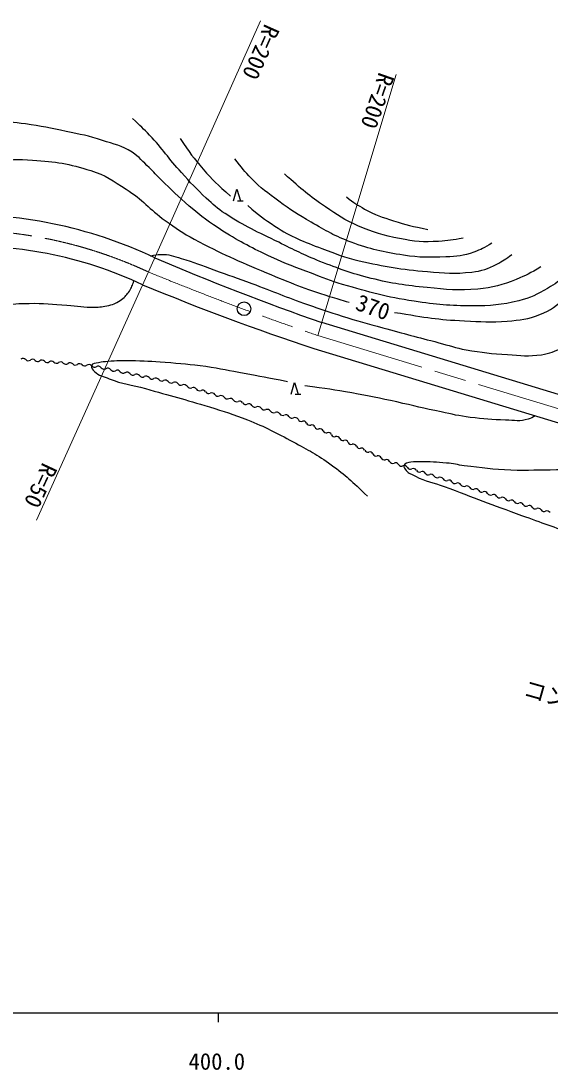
# Model space of a CAD drawing. Units: millimetres, scale not verified. Extents: x 40000 to 680000, y 20000 to 380000.
# Drawn here: x 446258 to 504570, y 198715 to 314206 of the extents above; entities that cross this region are included whole.
import ezdxf
from ezdxf.enums import TextEntityAlignment as Align

# ---------------------------------------------------------------- set-up
doc = ezdxf.new("R2010")
doc.units = ezdxf.units.MM
doc.header["$LTSCALE"] = 1000
doc.linetypes.add('CHAIN', pattern=[18.5, 12, -1.5, 3.5, -1.5])
for name, color, linetype, lineweight in [('M-BGD', 7, 'Continuous', 25), ('M-BGD-HTXT', 7, 'Continuous', 13), ('M-BMK', 2, 'CHAIN', 13), ('M-BMK-SRVR', 3, 'Continuous', 25), ('M-STR-HTXT', 7, 'Continuous', 13), ('M-TTL-BAND', 7, 'Continuous', 25)]:
    doc.layers.add(name, color=color, linetype=linetype, lineweight=lineweight)
doc.styles.add('@ＭＳ ゴシック', font='')
doc.styles.add('ＭＳ ゴシック', font='')
doc.styles.get('@ＭＳ ゴシック').set_extended_font_data('@MS Gothic')
doc.styles.get('ＭＳ ゴシック').set_extended_font_data('MS Gothic')

msp = doc.modelspace()

# ---------------------------------------------------------------- linework, layer by layer
at = {"layer": 'M-BGD'}
for p, q in [((469674, 294393), (470058, 295673)), ((470058, 295673), (470442, 294393)), ((470122, 294393), (470762, 294393)), ((515315, 270111), (479404, 281010)), ((478533, 278139), (514443, 267240)), ((476024, 273122), (476408, 274402)), ((476408, 274402), (476792, 273122)), ((476472, 273122), (477112, 273122))]:
    msp.add_line(p, q, dxfattribs=at)
for centre, radius, start, end in [((439697, 242960), 49949, 64.75359, 92.03421), ((440419, 243922), 45519, 64.98308, 92.91021), ((575578, 556649), 291936, 246.89133, 250.76547), ((564360, 537241), 272947, 247.44544, 251.67257), ((446490, 276669), 388, 42.57167, 126.75043), ((447063, 277193), 388, 222.57167, 306.75043), ((447527, 276572), 388, 42.57167, 126.75043), ((448100, 277096), 388, 222.57167, 306.75043), ((448564, 276475), 388, 42.57167, 126.75043), ((449137, 276999), 388, 222.57167, 306.75043), ((449601, 276378), 388, 42.57167, 126.75043), ((450174, 276903), 388, 222.57167, 306.75043), ((450638, 276281), 388, 42.57167, 126.75043), ((451211, 276806), 388, 222.57167, 306.75043), ((451675, 276184), 388, 42.57167, 126.75043), ((452248, 276709), 388, 222.57167, 306.75043), ((452712, 276087), 388, 42.57167, 126.75043), ((453285, 276612), 388, 222.57167, 306.75043), ((453749, 275990), 388, 42.57167, 126.75043), ((454364, 276504), 413, 217.61242, 299.05774), ((454765, 275782), 413, 37.61242, 119.05774), ((455422, 276286), 413, 217.61242, 299.05774), ((455823, 275564), 413, 37.61242, 119.05774), ((456479, 276068), 413, 217.61242, 299.05774), ((456880, 275346), 413, 37.61242, 119.05774), ((457537, 275850), 413, 217.61242, 299.05774), ((457938, 275127), 413, 37.61242, 119.05774), ((458594, 275631), 413, 217.61242, 299.05774), ((458995, 274909), 413, 37.61242, 119.05774), ((459652, 275413), 413, 217.61242, 299.05774), ((460053, 274691), 413, 37.61242, 119.05774), ((460709, 275195), 413, 217.61242, 299.05774), ((461110, 274472), 413, 37.61242, 119.05774), ((461767, 274976), 413, 217.61242, 299.05774), ((462168, 274254), 413, 37.61242, 119.05774), ((462824, 274758), 413, 217.61242, 299.05774), ((463225, 274036), 413, 37.61242, 119.05774), ((463895, 274502), 402, 212.22067, 294.77061), ((464232, 273771), 402, 32.22067, 114.77061), ((464915, 274200), 402, 212.22067, 294.77061), ((465252, 273469), 402, 32.22067, 114.77061), ((465935, 273897), 402, 212.22067, 294.77061), ((466273, 273167), 402, 32.22067, 114.77061), ((466956, 273595), 402, 212.22067, 294.77061), ((467293, 272864), 402, 32.22067, 114.77061), ((467976, 273293), 402, 212.22067, 294.77061), ((468313, 272562), 402, 32.22067, 114.77061), ((468996, 272991), 402, 212.22067, 294.77061), ((469333, 272260), 402, 32.22067, 114.77061), ((470016, 272688), 402, 212.22067, 294.77061), ((470353, 271957), 402, 32.22067, 114.77061), ((471036, 272386), 402, 212.22067, 294.77061), ((471374, 271655), 402, 32.22067, 114.77061), ((472057, 272084), 402, 212.22067, 294.77061), ((472394, 271353), 402, 32.22067, 114.77061), ((473077, 271781), 402, 212.22067, 294.77061), ((473414, 271050), 402, 32.22067, 114.77061), ((474097, 271479), 402, 212.22067, 294.77061), ((474434, 270748), 402, 32.22067, 114.77061), ((475117, 271177), 402, 212.22067, 294.77061), ((475455, 270446), 402, 32.22067, 114.77061), ((476138, 270875), 402, 212.22067, 294.77061), ((476475, 270144), 402, 32.22067, 114.77061), ((477158, 270494), 367, 201.8077, 288.46491), ((477390, 269798), 367, 21.8077, 108.46491), ((478073, 270070), 367, 201.8077, 288.46491), ((478306, 269374), 367, 21.8077, 108.46491), ((478989, 269645), 367, 201.8077, 288.46491), ((479221, 268949), 367, 21.8077, 108.46491), ((479904, 269221), 367, 201.8077, 288.46491), ((480137, 268525), 367, 21.8077, 108.46491), ((480820, 268797), 367, 201.8077, 288.46491), ((481052, 268101), 367, 21.8077, 108.46491), ((481735, 268373), 367, 201.8077, 288.46491), ((481968, 267677), 367, 21.8077, 108.46491), ((482651, 267948), 367, 201.8077, 288.46491), ((482883, 267252), 367, 21.8077, 108.46491), ((483566, 267524), 367, 201.8077, 288.46491), ((483798, 266828), 367, 21.8077, 108.46491), ((484482, 267100), 367, 201.8077, 288.46491), ((484714, 266404), 367, 21.8077, 108.46491), ((485397, 266676), 367, 201.8077, 288.46491), ((485629, 265980), 367, 21.8077, 108.46491), ((486312, 266251), 367, 201.8077, 288.46491), ((486545, 265555), 367, 21.8077, 108.46491), ((487219, 265880), 382, 209.67144, 294.53629), ((487536, 265185), 382, 29.67144, 114.53629), ((488202, 265563), 382, 209.67144, 294.53629), ((488519, 264868), 382, 29.67144, 114.53629), ((489184, 265246), 382, 209.67144, 294.53629), ((489501, 264551), 382, 29.67144, 114.53629), ((490166, 264928), 382, 209.67144, 294.53629), ((490483, 264234), 382, 29.67144, 114.53629), ((491149, 264611), 382, 209.67144, 294.53629), ((491466, 263916), 382, 29.67144, 114.53629), ((492131, 264294), 382, 209.67144, 294.53629), ((492448, 263599), 382, 29.67144, 114.53629), ((493114, 263977), 382, 209.67144, 294.53629), ((493431, 263282), 382, 29.67144, 114.53629), ((494096, 263659), 382, 209.67144, 294.53629), ((494413, 262965), 382, 29.67144, 114.53629), ((495079, 263342), 382, 209.67144, 294.53629), ((495396, 262647), 382, 29.67144, 114.53629), ((496061, 263025), 382, 209.67144, 294.53629), ((496378, 262330), 382, 29.67144, 114.53629), ((497044, 262708), 382, 209.67144, 294.53629), ((497361, 262013), 382, 29.67144, 114.53629), ((498026, 262390), 382, 209.67144, 294.53629), ((498343, 261696), 382, 29.67144, 114.53629), ((499004, 262075), 379, 210.33169, 295.55438), ((499330, 261392), 379, 30.33169, 115.55438), ((499986, 261774), 379, 210.33169, 295.55438), ((500313, 261091), 379, 30.33169, 115.55438), ((500968, 261472), 379, 210.33169, 295.55438), ((501295, 260789), 379, 30.33169, 115.55438), ((501951, 261171), 379, 210.33169, 295.55438), ((502278, 260488), 379, 30.33169, 115.55438), ((502933, 260870), 379, 210.33169, 295.55438), ((503260, 260186), 379, 30.33169, 115.55438), ((503916, 260568), 379, 210.33169, 295.55438), ((504243, 259885), 379, 30.33169, 115.55438)]:
    msp.add_arc(centre, radius, start, end, dxfattribs=at)
for points, knots in [([(506480, 286300), (505527, 285536), (505195, 285298), (504297, 284772), (503135, 284092), (502440, 283724), (501131, 283407), (499182, 282936), (498034, 282830), (496028, 282834), (493504, 282840), (492084, 282984), (489588, 283353), (486457, 283815), (484743, 284338), (481701, 285209), (480329, 285601), (479596, 285933), (478262, 286437), (476531, 287090), (475545, 287426), (473868, 288211), (471722, 289215), (470526, 289813), (468520, 291076), (466991, 292038), (466178, 292656), (464808, 293832), (463549, 294913), (462887, 295569), (461697, 296725), (461173, 297235), (460917, 297558), (460387, 298062), (459671, 298744), (459331, 299212), (458504, 299754), (457352, 300510), (456537, 300630), (455229, 301064), (453708, 301569), (452813, 301713), (451245, 302047), (449496, 302418), (448513, 302622), (446742, 302865), (445427, 303046), (444685, 303134), (443358, 303166), (442387, 303188), (441816, 303269), (440875, 303029), (439945, 302792), (439450, 302453), (438746, 301801), (438192, 301288), (438083, 300825), (437600, 300245), (436948, 299464), (436552, 299042), (435771, 298390), (435191, 297904), (434791, 297728), (434134, 297353), (433331, 296894), (432889, 296612), (432033, 296261), (430476, 295623), (429540, 295432), (427912, 295006), (426646, 294674), (425915, 294581), (424637, 294296), (423794, 294108), (423329, 293970), (422481, 293805), (420843, 293487), (419905, 293429), (418251, 293205), (417101, 293049), (416443, 293048), (415304, 292823), (414781, 292719), (414447, 292721), (413994, 292440), (413585, 292187), (413429, 291992), (413120, 291572)], [0, 0, 0, 0, 1, 1, 1, 2, 2, 2, 3, 3, 3, 4, 4, 4, 5, 5, 5, 6, 6, 6, 7, 7, 7, 8, 8, 8, 9, 9, 9, 10, 10, 10, 11, 11, 11, 12, 12, 12, 13, 13, 13, 14, 14, 14, 15, 15, 15, 16, 16, 16, 17, 17, 17, 18, 18, 18, 19, 19, 19, 20, 20, 20, 21, 21, 21, 22, 22, 22, 23, 23, 23, 24, 24, 24, 25, 25, 25, 26, 26, 26, 27, 27, 27, 28, 28, 28, 29, 29, 29, 29]), ([(503561, 287126), (502370, 286419), (501948, 286209), (500850, 285762), (499269, 285117), (498312, 284841), (496611, 284688), (494437, 284494), (493197, 284633), (491026, 284852), (488596, 285097), (487228, 285283), (484858, 285871), (482599, 286432), (481369, 286898), (479200, 287745), (477384, 288453), (476421, 288982), (474670, 289837), (472316, 290987), (470961, 291587), (468757, 293003), (467873, 293570), (467461, 294008), (466683, 294713), (465547, 295742), (464972, 296385), (463936, 297515), (462511, 299067), (461911, 300115), (460443, 301626), (459728, 302362), (459482, 302619), (458569, 303464)], [0, 0, 0, 0, 1, 1, 1, 2, 2, 2, 3, 3, 3, 4, 4, 4, 5, 5, 5, 6, 6, 6, 7, 7, 7, 8, 8, 8, 9, 9, 9, 10, 10, 10, 11, 11, 11, 11]), ([(463790, 301281), (464902, 299650), (465248, 299142), (466337, 297897), (467422, 296656), (467877, 296247), (469339, 294931)], [0, 0, 0, 0, 1, 1, 1, 2, 2, 2, 2]), ([(435710, 292761), (436254, 293338), (436434, 293521), (436957, 293941), (437533, 294404), (437969, 294508), (438540, 294978), (439233, 295550), (439369, 296132), (440068, 296698), (441239, 297645), (441903, 298349), (443370, 298690), (444960, 299059), (445915, 298972), (447545, 298881), (450086, 298738), (451528, 298487), (453959, 297735), (455603, 297226), (456401, 296600), (457861, 295688), (459681, 294551), (460387, 293479), (462146, 292249), (463372, 291392), (464047, 290882), (465366, 290175), (468379, 288559), (470155, 287817), (473307, 286491), (475983, 285366), (477493, 284740), (480267, 283884), (481116, 283622), (481403, 283525), (482449, 283243)], [0, 0, 0, 0, 1, 1, 1, 2, 2, 2, 3, 3, 3, 4, 4, 4, 5, 5, 5, 6, 6, 6, 7, 7, 7, 8, 8, 8, 9, 9, 9, 10, 10, 10, 11, 11, 11, 12, 12, 12, 12]), ([(498139, 289728), (497302, 289218), (496977, 289058), (496174, 288764), (495024, 288341), (494306, 288292), (493082, 288236), (491263, 288152), (490225, 288151), (488424, 288418), (486128, 288759), (484837, 289059), (482657, 289855), (480845, 290517), (479907, 291093), (478236, 292057), (476798, 292886), (475998, 293372), (474670, 294367), (473442, 295287), (472713, 295772), (471650, 296878), (470884, 297674), (470612, 297997), (469830, 299043)], [0, 0, 0, 0, 1, 1, 1, 2, 2, 2, 3, 3, 3, 4, 4, 4, 5, 5, 5, 6, 6, 6, 7, 7, 7, 8, 8, 8, 8]), ([(494996, 290312), (493773, 290062), (493357, 290014), (492294, 289943), (490615, 289832), (489648, 289927), (487996, 290250), (486150, 290612), (485126, 290934), (483391, 291662), (481904, 292287), (481176, 292862), (479830, 293750), (477935, 295000), (477327, 295588), (475286, 297373)], [0, 0, 0, 0, 1, 1, 1, 2, 2, 2, 3, 3, 3, 4, 4, 4, 5, 5, 5, 5]), ([(482147, 294840), (483010, 294165), (483318, 293958), (484130, 293494), (485301, 292825), (486053, 292628), (487332, 292202), (488771, 291723), (489321, 291621), (491099, 291256)], [0, 0, 0, 0, 1, 1, 1, 2, 2, 2, 3, 3, 3, 3]), ([(471250, 293894), (472556, 292765), (473020, 292424), (474251, 291620), (476131, 290393), (477338, 289939), (479437, 289146), (481009, 288551), (481889, 288183), (483530, 287818), (486438, 287170), (488093, 286866), (491062, 286617), (492960, 286457), (494045, 286354), (495938, 286562), (497064, 286686), (497698, 286913), (498703, 287435), (499387, 287791), (499658, 287964), (500359, 288509)], [0, 0, 0, 0, 1, 1, 1, 2, 2, 2, 3, 3, 3, 4, 4, 4, 5, 5, 5, 6, 6, 6, 7, 7, 7, 7]), ([(460532, 288356), (461033, 288474), (461230, 288488), (461683, 288506), (462573, 288540), (463065, 288315), (463921, 288069), (465353, 287657), (466120, 287314), (467523, 286814), (469160, 286230), (470078, 285905), (471708, 285304), (474118, 284414), (475433, 283824), (477857, 282975), (479333, 282458), (480165, 282180), (481660, 281719), (483398, 281183), (484381, 280911), (486135, 280428), (488538, 279766), (489892, 279421), (492303, 278790), (493482, 278482), (494121, 278211), (495323, 278008), (497093, 277709), (498097, 277589), (499890, 277480), (501351, 277392), (502189, 277248), (503637, 277462), (504560, 277598), (505034, 277875), (505912, 278190), (506865, 278531), (507360, 278834), (508331, 279118), (509059, 279331), (509483, 279479), (510242, 279463), (511308, 279442), (511925, 279265), (512898, 278827), (514034, 278315), (514522, 277756), (515518, 277007), (516264, 276446), (516576, 275994), (517355, 275479), (518348, 274824), (518933, 274484), (520030, 274024), (521008, 273613), (521566, 273358), (522613, 273187), (523721, 273005), (524366, 273093), (525488, 273150), (526727, 273214), (527406, 273412), (528635, 273587), (530591, 273866), (531694, 273980), (533638, 274333), (537870, 275102), (540189, 275793), (544409, 276625), (546706, 277078), (548003, 277284), (550322, 277608), (554274, 278160), (556510, 278311), (560492, 278572), (563259, 278754), (564174, 278802), (567584, 278920)], [0, 0, 0, 0, 1, 1, 1, 2, 2, 2, 3, 3, 3, 4, 4, 4, 5, 5, 5, 6, 6, 6, 7, 7, 7, 8, 8, 8, 9, 9, 9, 10, 10, 10, 11, 11, 11, 12, 12, 12, 13, 13, 13, 14, 14, 14, 15, 15, 15, 16, 16, 16, 17, 17, 17, 18, 18, 18, 19, 19, 19, 20, 20, 20, 21, 21, 21, 22, 22, 22, 23, 23, 23, 24, 24, 24, 25, 25, 25, 26, 26, 26, 26]), ([(412422, 274842), (410911, 275443), (410467, 275621), (409177, 276007), (407909, 276386), (407174, 276508), (405884, 276807), (404885, 277039), (404312, 277112), (403319, 277371), (402411, 277608), (401864, 277641), (401008, 278026), (400692, 278169), (400282, 278197), (400244, 278481), (400217, 278688), (400428, 278859), (400644, 278990), (401037, 279230), (401331, 279250), (401791, 279263), (402638, 279289), (403112, 279187), (403956, 279100), (405509, 278938), (406362, 278664), (407922, 278590), (409093, 278535), (409752, 278538), (410924, 278590), (412562, 278663), (413482, 278724), (415108, 278936), (416779, 279153), (417682, 279482), (419347, 279736), (421008, 279990), (421949, 280062), (423623, 280209), (425786, 280401), (427003, 280460), (429172, 280573), (431267, 280683), (432446, 280637), (434539, 280792), (435708, 280878), (436367, 280919), (437523, 281119), (438618, 281308), (439212, 281512), (440288, 281792), (441849, 282199), (442689, 282571), (444272, 282884), (445378, 283102), (446021, 283088), (447147, 283120), (448783, 283167), (449698, 282999), (451331, 282902), (452511, 282832), (453169, 282684), (454351, 282702), (454974, 282711), (455330, 282736), (455934, 282884), (456530, 283029), (456857, 283196), (457353, 283557), (457748, 283844), (457941, 284059), (458208, 284467), (458475, 284873), (458540, 285085), (458701, 285608)], [0, 0, 0, 0, 1, 1, 1, 2, 2, 2, 3, 3, 3, 4, 4, 4, 5, 5, 5, 6, 6, 6, 7, 7, 7, 8, 8, 8, 9, 9, 9, 10, 10, 10, 11, 11, 11, 12, 12, 12, 13, 13, 13, 14, 14, 14, 15, 15, 15, 16, 16, 16, 17, 17, 17, 18, 18, 18, 19, 19, 19, 20, 20, 20, 21, 21, 21, 22, 22, 22, 23, 23, 23, 24, 24, 24, 25, 25, 25, 25]), ([(487444, 282125), (491047, 281556), (492114, 281326), (495139, 281197), (496982, 281118), (498022, 281025), (499861, 281169), (501290, 281281), (502116, 281387), (503463, 281879), (504715, 282337), (505259, 282937), (506328, 283735), (507085, 284299), (507328, 284847), (508129, 285345), (508656, 285672), (508885, 285790), (509549, 286054)], [0, 0, 0, 0, 1, 1, 1, 2, 2, 2, 3, 3, 3, 4, 4, 4, 5, 5, 5, 6, 6, 6, 6]), ([(475638, 274497), (473310, 274934), (472723, 275045), (470853, 275388), (469205, 275690), (468292, 275925), (466632, 276152), (464884, 276392), (463897, 276471), (462138, 276607), (460670, 276721), (459845, 276760), (458372, 276789), (457387, 276809), (456833, 276783), (455850, 276717), (455440, 276690), (455206, 276682), (454806, 276589), (454486, 276514), (454096, 276527), (454035, 276253), (453984, 276021), (454179, 275827), (454370, 275625), (454854, 275111), (455339, 275098), (455989, 274824), (457476, 274198), (458419, 274168), (459973, 273733), (462735, 272958), (464290, 272553), (467032, 271713), (468682, 271207), (469612, 270928), (471217, 270294), (473248, 269492), (474330, 268904), (476256, 267874), (477941, 266974), (478889, 266459), (480441, 265345), (482119, 264141), (482679, 263587), (484443, 261889)], [0, 0, 0, 0, 1, 1, 1, 2, 2, 2, 3, 3, 3, 4, 4, 4, 5, 5, 5, 6, 6, 6, 7, 7, 7, 8, 8, 8, 9, 9, 9, 10, 10, 10, 11, 11, 11, 12, 12, 12, 13, 13, 13, 14, 14, 14, 15, 15, 15, 15]), ([(502942, 270731), (502622, 270541), (502477, 270497), (502164, 270385), (501246, 270058), (500645, 270251), (499671, 270276), (498147, 270315), (497293, 270390), (495778, 270567), (494507, 270715), (493811, 270911), (492558, 271167), (490645, 271558), (489590, 271850), (487682, 272259), (485747, 272673), (484664, 272915), (482715, 273260), (480698, 273616), (480025, 273705), (477530, 274042)], [0, 0, 0, 0, 1, 1, 1, 2, 2, 2, 3, 3, 3, 4, 4, 4, 5, 5, 5, 6, 6, 6, 7, 7, 7, 7]), ([(542092, 267472), (541917, 267145), (541803, 267011), (541555, 266770), (541075, 266305), (540632, 266228), (539972, 266116), (539141, 265973), (538658, 266035), (537816, 265979), (536014, 265859), (535005, 265788), (533204, 265652), (531167, 265497), (530034, 265295), (527992, 265215), (525659, 265124), (524350, 265237), (522015, 265242), (519884, 265247), (518688, 265327), (516557, 265242), (514346, 265154), (513120, 264894), (510908, 264806), (508714, 264718), (507482, 264790), (505287, 264778), (503325, 264768), (502226, 264688), (500265, 264751), (498243, 264816), (497116, 264999), (495107, 265242), (494347, 265334), (493933, 265484), (493170, 265542), (492031, 265629), (491392, 265687), (490250, 265679), (489855, 265676), (489628, 265697), (489240, 265624), (488909, 265562), (488536, 265542), (488466, 265246), (488420, 265050), (488570, 264901), (488715, 264730), (489017, 264373), (489321, 264321), (489734, 264099), (490897, 263475), (491672, 263402), (492911, 262947), (496246, 261722), (498087, 260961), (501438, 259781), (503698, 258986), (504933, 258434), (507248, 257817), (509136, 257313), (510246, 257261), (512172, 256931), (514074, 256605), (515136, 256396), (517048, 256131), (520096, 255708), (521151, 255679), (524895, 255439)], [0, 0, 0, 0, 1, 1, 1, 2, 2, 2, 3, 3, 3, 4, 4, 4, 5, 5, 5, 6, 6, 6, 7, 7, 7, 8, 8, 8, 9, 9, 9, 10, 10, 10, 11, 11, 11, 12, 12, 12, 13, 13, 13, 14, 14, 14, 15, 15, 15, 16, 16, 16, 17, 17, 17, 18, 18, 18, 19, 19, 19, 20, 20, 20, 21, 21, 21, 22, 22, 22, 23, 23, 23, 23])]:
    msp.add_open_spline(points, degree=3, knots=knots, dxfattribs=at)
at = {"layer": 'M-BGD-HTXT'}
for p, q in [((460302, 286575), (472644, 314206)), ((487626, 308311), (478969, 279575)), ((447960, 259250), (460302, 286575))]:
    msp.add_line(p, q, dxfattribs=at)
at = {"layer": 'M-BMK'}
msp.add_line((478969, 279575), (514879, 268676), dxfattribs=at)
for centre, radius, start, end in [((439419, 241743), 49457, 65.0233, 91.62928), ((582041, 582823), 320286, 247.66052, 251.22739)]:
    msp.add_arc(centre, radius, start, end, dxfattribs=at)
at = {"layer": 'M-BMK-SRVR'}
msp.add_circle((470845, 282523), 745, dxfattribs=at)
at = {"layer": 'M-TTL-BAND'}
for p, q in [((40000, 205000), (579000, 205000)), ((468000, 205000), (468000, 204000))]:
    msp.add_line(p, q, dxfattribs=at)

# ---------------------------------------------------------------- texts
at = {"layer": 'M-BGD', "style": 'ＭＳ ゴシック'}
msp.add_text('370', height=1833, rotation=340.606, dxfattribs=at).set_placement((482812, 281938), align=Align.BOTTOM_LEFT)
at = {"layer": 'M-BGD-HTXT', "style": '@ＭＳ ゴシック'}
for s, rotation, p in [('R=200', 245.931, (472644, 314206)), ('R=200', 250.741, (485204, 308834)), ('R=50', 244.983, (448163, 265923))]:
    msp.add_text(s, height=1833, rotation=rotation, dxfattribs=at).set_placement(p, align=Align.BOTTOM_LEFT)
at = {"layer": 'M-STR-HTXT', "style": 'ＭＳ ゴシック'}
msp.add_text('コンクリート', height=1833, rotation=344.247, dxfattribs=at).set_placement((501333, 239393), align=Align.BOTTOM_LEFT)
at = {"layer": 'M-TTL-BAND', "style": 'ＭＳ ゴシック'}
msp.add_text('400.0', height=1833, dxfattribs=at).set_placement((467844, 198195), align=Align.BOTTOM_CENTER)

doc.saveas('drawing.dxf')
